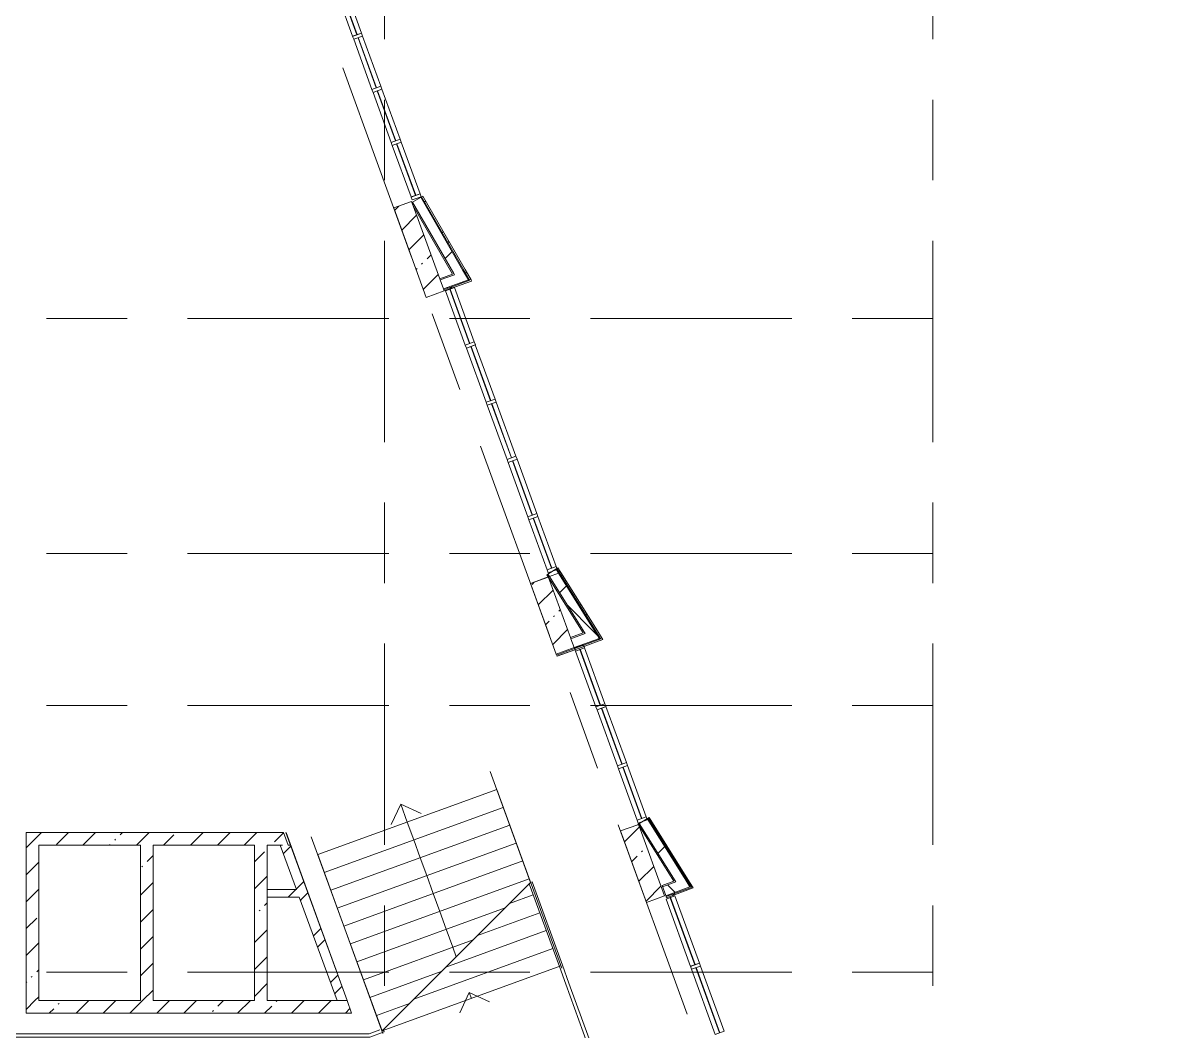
# Model space of a CAD drawing. Header units: millimetres. Extents: x 92932 to 275892, y -43515 to 30371.
# Drawn here: x 135832 to 153941, y -21013 to -5123 of the extents above; entities that cross this region are included whole.
import ezdxf

# ---------------------------------------------------------------- set-up
doc = ezdxf.new("R2010")
doc.units = ezdxf.units.MM
doc.linetypes.add('Осевые', pattern=[6350, 1270, -952.5, 3175, -952.5])
for name, color, linetype, lineweight in [('Импосты витража', 7, 'Continuous', 9), ('Импосты витража-1', 7, 'Continuous', 18), ('Контуры', 7, 'Continuous', 9), ('Линии подступенков-1', 7, 'Continuous', 9), ('Линии свеса', 7, 'Continuous', 9), ('Марки вырезов', 7, 'Continuous', 9), ('Общие ребра', 7, 'Continuous', 9), ('Ограждение', 7, 'Continuous', 9), ('Оси-1', 7, 'Осевые', 9), ('Поручни', 7, 'Continuous', 9), ('Стены-1', 7, 'Continuous', 18), ('Стрелки вверх', 7, 'Continuous', 9), ('Черная _1 сплошная', 7, 'Continuous', 9), ('Штриховка разреза-1', 7, 'Continuous', 9)]:
    doc.layers.add(name, color=color, linetype=linetype, lineweight=lineweight)
pattern_1 = [(45, (0, 0), (-502.8943, 502.8943), []), (45, (0, 762), (-502.8943, 502.8943), [])]
pattern_2 = [(45, (0, 0), (-707.107, 707.107), []), (135, (0, 0), (-707.107, -707.107), [])]
pattern_3 = [(0, (0, 0), (812.8, 203.2), [67.056, -542.544, 67.056, -542.544, -3251.2]), (0, (0, 0), (812.8, 203.2), [-1219.2, 67.056, -1152.144, 67.056, -542.544, -1422.4]), (0, (0, 0), (812.8, 203.2), [-3048, 67.056, -339.344, 67.056, -948.944]), (120, (304.8, 101.6), (-582.37636, 602.30545), [67.056, -542.544, 67.056, -542.544, -3251.2]), (120, (304.8, 101.6), (-582.37636, 602.30545), [-1219.2, 67.056, -1152.144, 67.056, -542.544, -1422.4]), (120, (304.8, 101.6), (-582.37636, 602.30545), [-3048, 67.056, -339.344, 67.056, -948.944]), (240, (406.4, 508), (-230.42364, -805.50545), [67.056, -542.544, 67.056, -542.544, -3251.2]), (240, (406.4, 508), (-230.42364, -805.50545), [-1219.2, 67.056, -1152.144, 67.056, -542.544, -1422.4]), (240, (406.4, 508), (-230.42364, -805.50545), [-3048, 67.056, -339.344, 67.056, -948.944])]
pattern_4 = [(45, (0, 0), (-424.264, 424.264), [600, -100, 20, -100]), (45, (0, 424), (-424.264, 424.264), [])]

# ---------------------------------------------------------------- blocks, each defined once
blk = doc.blocks.new('Прямоугольный импост - Прямоугольный черный-8339197-План 3-го этажа на отм_ _2_700')
at = {"layer": 'Импосты витража-1'}
for p, q in [((-50, 75), (0, 75)), ((-50, -75), (-50, 75)), ((0, 75), (0, -75)), ((0, -75), (-50, -75))]:
    blk.add_line(p, q, dxfattribs=at)
blk = doc.blocks.new('Прямоугольный импост - Прямоугольный черный-8339190-План 3-го этажа на отм_ _2_700')
at = {"layer": 'Импосты витража-1'}
for p, q in [((-25, 75), (25, 75)), ((-25, -75), (-25, 75)), ((25, 75), (25, -75)), ((25, -75), (-25, -75))]:
    blk.add_line(p, q, dxfattribs=at)
blk = doc.blocks.new('Прямоугольный импост - Прямоугольный черный-8339187-План 3-го этажа на отм_ _2_700')
at = {"layer": 'Импосты витража'}
for p, q in [((142491, -9345), (142632, -9294)), ((142803, -10200), (142491, -9345)), ((142632, -9294), (142944, -10149)), ((142944, -10149), (142803, -10200))]:
    blk.add_line(p, q, dxfattribs=at)
blk = doc.blocks.new('Прямоугольный импост - Прямоугольный черный-8339189-План 3-го этажа на отм_ _2_700')
at = {"layer": 'Импосты витража'}
for p, q in [((143806, -12953), (143947, -12902)), ((144094, -13743), (143806, -12953)), ((143947, -12902), (144235, -13692)), ((144235, -13692), (144094, -13743))]:
    blk.add_line(p, q, dxfattribs=at)
blk = doc.blocks.new('Прямоугольный импост - Прямоугольный черный-8339149-План 3-го этажа на отм_ _2_700')
at = {"layer": 'Импосты витража-1'}
for p, q in [((-25, 75), (25, 75)), ((-25, -75), (-25, 75)), ((25, 75), (25, -75)), ((25, -75), (-25, -75))]:
    blk.add_line(p, q, dxfattribs=at)
blk = doc.blocks.new('Прямоугольный импост - Прямоугольный черный-8339144-План 3-го этажа на отм_ _2_700')
at = {"layer": 'Импосты витража'}
for p, q in [((145966, -18935), (146107, -18884)), ((146350, -19993), (145966, -18935)), ((146107, -18884), (146491, -19941)), ((146491, -19941), (146350, -19993))]:
    blk.add_line(p, q, dxfattribs=at)
blk = doc.blocks.new('Прямоугольный импост - Прямоугольный черный-8339145-План 3-го этажа на отм_ _2_700')
at = {"layer": 'Импосты витража'}
for p, q in [((146368, -20039), (146508, -19988)), ((146741, -21066), (146368, -20039)), ((146508, -19988), (146882, -21014)), ((146882, -21014), (146741, -21066))]:
    blk.add_line(p, q, dxfattribs=at)
blk = doc.blocks.new('Прямоугольный импост - Прямоугольный черный-8339208-План 3-го этажа на отм_ _2_700')
at = {"layer": 'Импосты витража-1'}
for p, q in [((-50, 75), (0, 75)), ((-50, -75), (-50, 75)), ((0, 75), (0, -75)), ((0, -75), (-50, -75))]:
    blk.add_line(p, q, dxfattribs=at)
blk = doc.blocks.new('Прямоугольный импост - Прямоугольный черный-8339211-План 3-го этажа на отм_ _2_700')
at = {"layer": 'Импосты витража-1'}
for p, q in [((0, 75), (-50, 75)), ((-50, 75), (-50, -75)), ((0, -75), (0, 75)), ((-50, -75), (0, -75))]:
    blk.add_line(p, q, dxfattribs=at)
blk = doc.blocks.new('Прямоугольный импост - Прямоугольный черный-8339170-План 3-го этажа на отм_ _2_700')
at = {"layer": 'Импосты витража-1'}
for p, q in [((-25, 75), (25, 75)), ((-25, -75), (-25, 75)), ((25, 75), (25, -75)), ((25, -75), (-25, -75))]:
    blk.add_line(p, q, dxfattribs=at)
blk = doc.blocks.new('Прямоугольный импост - Прямоугольный черный-8339167-План 3-го этажа на отм_ _2_700')
at = {"layer": 'Импосты витража'}
for p, q in [((144541, -15023), (144682, -14971)), ((144862, -15904), (144541, -15023)), ((144682, -14971), (145003, -15853)), ((145003, -15853), (144862, -15904))]:
    blk.add_line(p, q, dxfattribs=at)
blk = doc.blocks.new('Прямоугольный импост - Прямоугольный черный-8339241-План 3-го этажа на отм_ _2_700')
at = {"layer": 'Импосты витража'}
for p, q in [((139522, -1199), (139663, -1148)), ((139809, -1988), (139522, -1199)), ((139663, -1148), (139950, -1937)), ((139950, -1937), (139809, -1988))]:
    blk.add_line(p, q, dxfattribs=at)
blk = doc.blocks.new('Прямоугольный импост - Прямоугольный черный-8339245-План 3-го этажа на отм_ _2_700')
at = {"layer": 'Импосты витража'}
for p, q in [((141652, -7053), (141793, -7002)), ((141948, -7866), (141652, -7053)), ((141793, -7002), (142089, -7815)), ((142089, -7815), (141948, -7866))]:
    blk.add_line(p, q, dxfattribs=at)
blk = doc.blocks.new('Прямоугольный импост - Прямоугольный черный-8339175-План 3-го этажа на отм_ _2_700')
at = {"layer": 'Импосты витража'}
for p, q in [((145217, -16879), (145358, -16828)), ((145358, -16828), (145652, -17637)), ((145511, -17688), (145217, -16879)), ((145652, -17637), (145511, -17688))]:
    blk.add_line(p, q, dxfattribs=at)
blk = doc.blocks.new('Ограждение - Ограждение-7229829-План 3-го этажа на отм_ _2_700')
at = {"layer": 'Поручни'}
for p, q in [((132507, -18083), (132557, -18083)), ((132507, -18083), (132507, -21083)), ((132557, -18083), (132557, -21083)), ((143831, -18671), (143810, -18691)), ((144285, -19994), (143810, -18691)), ((143854, -18662), (143831, -18671)), ((144332, -19977), (143854, -18662)), ((144387, -20276), (144285, -19994)), ((144435, -20258), (144332, -19977)), ((145764, -24057), (144387, -20276)), ((145825, -24078), (144435, -20258)), ((132507, -21083), (132507, -24108)), ((132557, -21083), (132557, -24057)), ((132557, -24057), (135232, -24057)), ((135232, -24057), (135532, -24057)), ((135532, -24057), (137932, -24057)), ((137932, -24057), (138862, -24057)), ((138862, -24057), (139162, -24057)), ((139162, -24057), (141262, -24057)), ((141262, -24057), (145764, -24057)), ((145744, -24108), (145825, -24078)), ((132507, -24108), (135232, -24108)), ((135232, -24108), (135332, -24108)), ((135732, -24108), (137932, -24108)), ((137932, -24108), (138862, -24108)), ((138862, -24108), (139162, -24108)), ((139162, -24108), (141262, -24108)), ((141262, -24108), (145744, -24108))]:
    blk.add_line(p, q, dxfattribs=at)
blk = doc.blocks.new('Ограждение - Ограждение-7229833-План 3-го этажа на отм_ _2_700')
at = {"layer": 'Поручни'}
for p, q in [((135506, -18083), (135557, -18083)), ((135506, -18083), (135506, -21109)), ((135557, -18083), (135557, -21058)), ((141288, -21058), (141458, -20996)), ((141523, -21027), (141510, -20991)), ((135506, -21109), (137932, -21109)), ((135557, -21058), (137932, -21058)), ((137932, -21058), (138862, -21058)), ((137932, -21109), (138862, -21109)), ((138862, -21058), (139162, -21058)), ((138862, -21109), (139162, -21109)), ((139162, -21058), (141262, -21058)), ((139162, -21109), (141262, -21109)), ((141262, -21058), (141288, -21058)), ((141262, -21109), (141297, -21109)), ((141297, -21109), (141523, -21027))]:
    blk.add_line(p, q, dxfattribs=at)

msp = doc.modelspace()

# ---------------------------------------------------------------- hatches: boundary and pattern name
at = {"layer": 'Штриховка разреза-1'}
h = msp.add_hatch(dxfattribs=at)
h.set_pattern_fill('FP_1', color=256, style=0, pattern_type=2)
h.set_pattern_definition(pattern_4)
h.paths.add_polyline_path([(142188.1, -9448.4), (142470, -9345.8), (141957, -7936.3), (141675.1, -8038.9), (141694.2, -8091.3)], flags=0)
h = msp.add_hatch(dxfattribs=at)
h.set_pattern_fill('FP_14', color=256, style=0, pattern_type=2)
h.set_pattern_definition(pattern_2)
h.paths.add_polyline_path([(142632.3, -9091.7), (142775.5, -9039.6), (142100.4, -7870.3), (141970.5, -7945.3), (142622.2, -9074.1)], flags=0)
h = msp.add_hatch(dxfattribs=at)
h.set_pattern_fill('FP_13', color=256, style=0, pattern_type=2)
h.set_pattern_definition(pattern_3)
h.paths.add_polyline_path([(142851.6, -9171.5), (142865.9, -9166.3), (142113.4, -7862.8), (142100.4, -7870.3), (142775.5, -9039.6)], flags=0)
h = msp.add_hatch(dxfattribs=at)
h.set_pattern_fill('FP_12', color=256, style=0, pattern_type=2)
h.set_pattern_definition(pattern_1)
h.paths.add_polyline_path([(142873.5, -9179.5), (142892.6, -9172.6), (142130.7, -7852.8), (142113.4, -7862.8), (142865.9, -9166.3)], flags=0)
h = msp.add_hatch(dxfattribs=at)
h.set_pattern_fill('FP_13', color=256, style=0, pattern_type=2)
h.set_pattern_definition(pattern_3)
h.paths.add_polyline_path([(142463.8, -9328.6), (142873.5, -9179.5), (142865.9, -9166.3), (142458.7, -9314.6)], flags=0)
h = msp.add_hatch(dxfattribs=at)
h.set_pattern_fill('FP_12', color=256, style=0, pattern_type=2)
h.set_pattern_definition(pattern_1)
h.paths.add_polyline_path([(142470.6, -9347.4), (142902.8, -9190.2), (142892.6, -9172.6), (142463.8, -9328.6), (142470, -9345.8)], flags=0)
h = msp.add_hatch(dxfattribs=at)
h.set_pattern_fill('FP_14', color=256, style=0, pattern_type=2)
h.set_pattern_definition(pattern_2)
h.paths.add_polyline_path([(144690.6, -14746.3), (144834.7, -14693.8), (144274, -13796.5), (144129.9, -13849), (144679.8, -14728.9)], flags=0)
h.paths.add_polyline_path([(144128.9, -13847.3), (144272.9, -13794.8), (144232.9, -13730.7), (144105.7, -13810.2)], flags=0)
h = msp.add_hatch(dxfattribs=at)
h.set_pattern_fill('FP_13', color=256, style=0, pattern_type=2)
h.set_pattern_definition(pattern_3)
h.paths.add_polyline_path([(144916, -14823.9), (144930.4, -14818.6), (144288.4, -13791.3), (144274, -13796.5), (144834.7, -14693.8)], flags=0)
h.paths.add_polyline_path([(144272.9, -13794.8), (144287.3, -13789.6), (144245.6, -13722.8), (144232.9, -13730.7)], flags=0)
h = msp.add_hatch(dxfattribs=at)
h.set_pattern_fill('FP_12', color=256, style=0, pattern_type=2)
h.set_pattern_definition(pattern_1)
h.paths.add_polyline_path([(144938.5, -14831.6), (144957.7, -14824.6), (144307.6, -13784.3), (144288.4, -13791.3), (144930.4, -14818.6)], flags=0)
h.paths.add_polyline_path([(144287.3, -13789.6), (144306.5, -13782.6), (144262.6, -13712.2), (144245.6, -13722.8)], flags=0)
h = msp.add_hatch(dxfattribs=at)
h.set_pattern_fill('FP_1', color=256, style=0, pattern_type=2)
h.set_pattern_definition(pattern_4)
h.paths.add_polyline_path([(144235.4, -15071.6), (144517.3, -14969), (144110.7, -13856), (143830.2, -13958.3), (144173.8, -14902.4)], flags=0)
h.paths.add_polyline_path([(144109.6, -13854.3), (144097.4, -13815.4), (144088.7, -13820.8)], flags=0)
h = msp.add_hatch(dxfattribs=at)
h.set_pattern_fill('FP_13', color=256, style=0, pattern_type=2)
h.set_pattern_definition(pattern_3)
h.paths.add_polyline_path([(144240.6, -15085.9), (144938.5, -14831.6), (144930.4, -14818.6), (144235.4, -15071.6), (144240.5, -15085.7)], flags=0)
h = msp.add_hatch(dxfattribs=at)
h.set_pattern_fill('FP_14', color=256, style=0, pattern_type=2)
h.set_pattern_definition(pattern_2)
h.paths.add_polyline_path([(144517.3, -14969), (144916, -14823.9), (144834.7, -14693.8), (144466, -14828)], flags=0)
h = msp.add_hatch(dxfattribs=at)
h.set_pattern_fill('FP_13', color=256, style=0, pattern_type=2)
h.set_pattern_definition(pattern_3)
h.paths.add_polyline_path([(146088.3, -18652.2), (146107.5, -18645.2), (145544.1, -17743.5), (145529.8, -17752.4), (145534.9, -17766.5)], flags=0)
h = msp.add_hatch(dxfattribs=at)
h.set_pattern_fill('FP_14', color=256, style=0, pattern_type=2)
h.set_pattern_definition(pattern_2)
h.paths.add_polyline_path([(146118.4, -18662.5), (146262.5, -18610.1), (145671.3, -17664), (145544.1, -17743.5), (146107.5, -18645.2)], flags=0)
h = msp.add_hatch(dxfattribs=at)
h.set_pattern_fill('FP_13', color=256, style=0, pattern_type=2)
h.set_pattern_definition(pattern_3)
h.paths.add_polyline_path([(146343.7, -18740.1), (146358.2, -18734.9), (145684, -17656), (145671.3, -17664), (146329, -18716.5)], flags=0)
h = msp.add_hatch(dxfattribs=at)
h.set_pattern_fill('FP_12', color=256, style=0, pattern_type=2)
h.set_pattern_definition(pattern_1)
h.paths.add_polyline_path([(146366.3, -18747.9), (146385.5, -18740.9), (145701, -17645.4), (145684, -17656), (146358.2, -18734.9)], flags=0)
h = msp.add_hatch(dxfattribs=at)
h.set_pattern_fill('FP_1', color=256, style=0, pattern_type=2)
h.set_pattern_definition(pattern_4)
h.paths.add_polyline_path([(135881.6, -20532.9), (136081.6, -20532.9), (136081.6, -17882.9), (135881.6, -17882.9), (135881.6, -18716.5)], flags=0)
h = msp.add_hatch(dxfattribs=at)
h.set_pattern_fill('FP_1', color=256, style=0, pattern_type=2)
h.set_pattern_definition(pattern_4)
h.paths.add_polyline_path([(139681.6, -18082.9), (140012, -18082.9), (139938.6, -17882.9), (136081.6, -17882.9), (136081.6, -18082.9), (139481.6, -18082.9)], flags=0)
h = msp.add_hatch(dxfattribs=at)
h.set_pattern_fill('FP_1', color=256, style=0, pattern_type=2)
h.set_pattern_definition(pattern_4)
h.paths.add_polyline_path([(145659.8, -18986.7), (145941.7, -18884.1), (145529.1, -17757.2), (145249.4, -17859.1), (145561.5, -18716.5)], flags=0)
h = msp.add_hatch(dxfattribs=at)
h.set_pattern_fill('FP_1', color=256, style=0, pattern_type=2)
h.set_pattern_definition(pattern_4)
h.paths.add_polyline_path([(137881.6, -20532.9), (137881.6, -18082.9), (137681.6, -18082.9), (137681.6, -20532.9)], flags=0)
h = msp.add_hatch(dxfattribs=at)
h.set_pattern_fill('FP_1', color=256, style=0, pattern_type=2)
h.set_pattern_definition(pattern_4)
h.paths.add_polyline_path([(139481.6, -20532.9), (139681.6, -20532.9), (139681.6, -18082.9), (139481.6, -18082.9), (139481.6, -18716.5)], flags=0)
h = msp.add_hatch(dxfattribs=at)
h.set_pattern_fill('FP_12', color=256, style=0, pattern_type=2)
h.set_pattern_definition(pattern_1)
h.paths.add_polyline_path([(140811.2, -20532.9), (139919.5, -18082.9), (139884.2, -18082.9), (140783.6, -20532.9)], flags=0)
h = msp.add_hatch(dxfattribs=at)
h.set_pattern_fill('FP_12', color=256, style=0, pattern_type=2)
h.set_pattern_definition(pattern_1)
h.paths.add_polyline_path([(140938.9, -20532.9), (140047.2, -18082.9), (139919.5, -18082.9), (140811.2, -20532.9)], flags=0)
h = msp.add_hatch(dxfattribs=at)
h.set_pattern_fill('FP_14', color=256, style=0, pattern_type=2)
h.set_pattern_definition(pattern_2)
h.paths.add_polyline_path([(145962, -18879.1), (146343.7, -18740.1), (146262.5, -18610.1), (145910.7, -18738.1), (145961.9, -18878.9)], flags=0)
h = msp.add_hatch(dxfattribs=at)
h.set_pattern_fill('FP_12', color=256, style=0, pattern_type=2)
h.set_pattern_definition(pattern_1)
h.paths.add_polyline_path([(140185.2, -18902.9), (140141.2, -18782.9), (139681.6, -18782.9), (139681.6, -18902.9)], flags=0)
h = msp.add_hatch(dxfattribs=at)
h.set_pattern_fill('FP_12', color=256, style=0, pattern_type=2)
h.set_pattern_definition(pattern_1)
h.paths.add_polyline_path([(145973.9, -18912), (146396.3, -18758.2), (146385.5, -18740.9), (145967.1, -18893.2)], flags=0)
h = msp.add_hatch(dxfattribs=at)
h.set_pattern_fill('FP_1', color=256, style=0, pattern_type=2)
h.set_pattern_definition(pattern_4)
h.paths.add_polyline_path([(140625.7, -20732.9), (141011.7, -20732.9), (140938.9, -20532.9), (135881.6, -20532.9), (135881.6, -20732.9), (137077.6, -20732.9)], flags=0)

# ---------------------------------------------------------------- linework, layer by layer
at = {"layer": 'Контуры'}
for p, q in [((143830.5, -18670.6), (143194.4, -16923.1)), ((141489.8, -21011.1), (140375.4, -17949.1)), ((143832.6, -18676.1), (143830.5, -18670.5)), ((141489.9, -21011.1), (144309, -19985.1))]:
    msp.add_line(p, q, dxfattribs=at)
at = {"layer": 'Линии подступенков-1'}
for p, q in [((140478, -18231), (143297, -17205)), ((140580.6, -18513), (143399.6, -17486.9)), ((140683.2, -18794.9), (143502.3, -17768.8)), ((140785.8, -19076.8), (143604.9, -18050.7)), ((140888.4, -19358.7), (143707.5, -18332.6)), ((140991, -19640.6), (143810.1, -18614.5)), ((143497.7, -19003.4), (143874.3, -18866.3)), ((141093.6, -19922.5), (143428.4, -19072.7)), ((142995.8, -19505.3), (143976.9, -19148.2)), ((142493.8, -20007.3), (144079.5, -19430.1)), ((141196.2, -20204.4), (142926.4, -19574.7)), ((141991.9, -20509.2), (144182.1, -19712)), ((141298.8, -20486.3), (142424.5, -20076.6)), ((141489.9, -21011.1), (144309, -19985.1)), ((141401.4, -20768.2), (141922.5, -20578.5))]:
    msp.add_line(p, q, dxfattribs=at)
at = {"layer": 'Линии свеса'}
for p, q in [((140478, -18231), (143297, -17205)), ((140580.6, -18513), (143399.6, -17486.9)), ((140683.2, -18794.9), (143502.3, -17768.8)), ((140785.8, -19076.8), (143604.9, -18050.7)), ((140888.4, -19358.7), (143707.5, -18332.6)), ((140991, -19640.6), (143810.1, -18614.5)), ((143497.7, -19003.4), (143874.3, -18866.3)), ((141093.6, -19922.5), (143428.4, -19072.7)), ((142995.8, -19505.3), (143976.9, -19148.2)), ((142493.8, -20007.3), (144079.5, -19430.1)), ((141196.2, -20204.4), (142926.4, -19574.7)), ((141991.9, -20509.2), (144182.1, -19712)), ((141298.8, -20486.3), (142424.5, -20076.6)), ((141401.4, -20768.2), (141922.5, -20578.5))]:
    msp.add_line(p, q, dxfattribs=at)
at = {"layer": 'Марки вырезов'}
msp.add_line((143830.5, -18670.5), (141489.9, -21011.1), dxfattribs=at)
at = {"layer": 'Общие ребра'}
for p, q in [((141957, -7936.3), (141675.1, -8038.9)), ((141962.1, -7950.2), (141982.4, -8006)), ((141982.4, -8006), (141962.1, -7950.2)), ((141970.5, -7945.3), (142622.2, -9074.1)), ((142100.4, -7870.3), (142765.3, -9022)), ((142113.4, -7862.8), (142779.6, -9016.8)), ((142765.3, -9022), (142775.5, -9039.6)), ((142775.5, -9039.6), (142851.6, -9171.5)), ((142779.6, -9016.8), (142865.9, -9166.3)), ((142400.5, -9154.8), (142407.4, -9173.6)), ((142632.3, -9091.7), (142407.4, -9173.6)), ((142407.4, -9173.6), (142458.7, -9314.6)), ((142851.6, -9171.5), (142458.7, -9314.6)), ((142873.5, -9179.5), (142463.8, -9328.6)), ((142622.2, -9074.1), (142632.3, -9091.7)), ((142865.9, -9166.3), (142873.5, -9179.5)), ((142188.1, -9448.4), (142470, -9345.8)), ((142458.7, -9314.6), (142463.8, -9328.6)), ((142463.8, -9328.6), (142470, -9345.8)), ((142470, -9345.8), (142470.6, -9347.4)), ((144232.9, -13730.7), (144272.9, -13794.8)), ((144245.6, -13722.8), (144287.3, -13789.6)), ((144110.7, -13856), (143830.2, -13958.3)), ((144097.4, -13815.4), (144111.3, -13853.7)), ((144114.3, -13861.7), (144097.4, -13815.4)), ((144105.7, -13810.2), (144128.9, -13847.3)), ((144109.6, -13854.3), (144111.3, -13853.7)), ((144109.6, -13854.3), (144110.7, -13856)), ((144110.7, -13856), (144112, -13855.6)), ((144111.3, -13853.7), (144128.9, -13847.3)), ((144112, -13855.6), (144129.9, -13849)), ((144112, -13855.6), (144114.3, -13861.7)), ((144128.9, -13847.3), (144272.9, -13794.8)), ((144129.9, -13849), (144274, -13796.5)), ((144129.9, -13849), (144679.8, -14728.9)), ((144272.9, -13794.8), (144287.3, -13789.6)), ((144274, -13796.5), (144288.4, -13791.3)), ((144274, -13796.5), (144823.9, -14676.5)), ((144287.3, -13789.6), (144306.5, -13782.6)), ((144288.4, -13791.3), (144307.6, -13784.3)), ((144288.4, -13791.3), (144838.3, -14671.2)), ((144459.1, -14809.2), (144466, -14828)), ((144690.6, -14746.3), (144466, -14828)), ((144466, -14828), (144517.3, -14969)), ((144916, -14823.9), (144517.3, -14969)), ((144938.5, -14831.6), (144522.4, -14983.1)), ((144679.8, -14728.9), (144690.6, -14746.3)), ((144823.9, -14676.5), (144834.7, -14693.8)), ((144834.7, -14693.8), (144916, -14823.9)), ((144838.3, -14671.2), (144930.4, -14818.6)), ((144930.4, -14818.6), (144938.5, -14831.6)), ((144517.3, -14969), (144235.4, -15071.6)), ((144522.4, -14983.1), (144240.5, -15085.7)), ((144240.6, -15085.9), (144522.5, -14983.3)), ((145544.1, -17743.5), (146107.5, -18645.2)), ((145671.3, -17664), (146251.7, -18592.7)), ((145684, -17656), (146266.1, -18587.5)), ((139810.8, -17882.9), (136081.6, -17882.9)), ((139938.6, -17882.9), (139810.8, -17882.9)), ((145521.9, -17759.9), (145249.4, -17859.1)), ((145249.4, -17859.1), (145659.8, -18986.7)), ((145659.8, -18986.7), (145249.4, -17859.1)), ((145529.8, -17752.4), (145534.9, -17766.5)), ((145534.9, -17766.5), (145529.8, -17752.4)), ((139884.2, -18082.9), (139919.5, -18082.9)), ((146107.5, -18645.2), (146118.4, -18662.5)), ((146251.7, -18592.7), (146262.5, -18610.1)), ((146262.5, -18610.1), (146343.7, -18740.1)), ((146266.1, -18587.5), (146358.2, -18734.9)), ((139681.6, -18782.9), (139681.6, -18902.9)), ((146118.4, -18662.5), (145910.7, -18738.1)), ((146343.7, -18740.1), (145962, -18879.1)), ((146366.3, -18747.9), (145967.1, -18893.2)), ((146358.2, -18734.9), (146366.3, -18747.9)), ((145659.8, -18986.7), (145941.7, -18884.1)), ((145961.2, -18877), (145961.9, -18878.9)), ((140783.6, -20532.9), (140811.2, -20532.9)), ((140811.2, -20532.9), (140938.9, -20532.9))]:
    msp.add_line(p, q, dxfattribs=at)
at = {"layer": 'Оси-1'}
for p, q in [((129251.3, 26095.3), (153940.5, -41737.8)), ((141531.6, 25417.1), (141531.6, -41737.8)), ((150171.6, 25417.1), (150171.6, -41737.8)), ((150171.6, -9782.9), (92932.1, -9782.9)), ((150171.6, -13482.9), (92932.1, -13482.9)), ((150171.6, -15882.9), (92932.1, -15882.9)), ((150171.6, -20082.9), (92932.1, -20082.9))]:
    msp.add_line(p, q, dxfattribs=at)
at = {"layer": 'Стены-1'}
for p, q in [((140807.3, -4519.4), (141094.6, -5308.8)), ((141099.3, -5307.1), (140812, -4517.7)), ((141094.6, -5308.8), (141099.3, -5307.1)), ((141116.4, -5354), (141111.7, -5355.7)), ((141111.7, -5355.7), (141399, -6145.1)), ((141403.7, -6143.4), (141116.4, -5354)), ((141399, -6145.1), (141403.7, -6143.4)), ((141420.8, -6190.4), (141416.1, -6192.1)), ((141416.1, -6192.1), (141703.4, -6981.4)), ((141708.1, -6979.7), (141420.8, -6190.4)), ((141703.4, -6981.4), (141708.1, -6979.7)), ((141725.2, -7026.7), (141720.5, -7028.4)), ((141720.5, -7028.4), (142016.4, -7841.2)), ((142021.1, -7839.5), (141725.2, -7026.7)), ((141956.3, -7934.4), (141674.4, -8037)), ((141957, -7936.3), (141956.3, -7934.4)), ((141962.1, -7950.2), (141957, -7936.3)), ((142130.7, -7852.8), (141962.1, -7950.2)), ((142016.4, -7841.2), (142021.1, -7839.5)), ((142798.7, -9009.9), (142130.7, -7852.8)), ((141675.1, -8038.9), (142188.1, -9448.4)), ((141982.4, -8006), (142603.1, -9081.1)), ((142400.5, -9154.8), (141982.4, -8006)), ((142892.6, -9172.6), (142798.7, -9009.9)), ((142603.1, -9081.1), (142400.5, -9154.8)), ((142470.6, -9347.4), (142902.8, -9190.2)), ((142902.8, -9190.2), (142892.6, -9172.6)), ((142564.1, -9318.7), (142559.4, -9320.4)), ((142559.4, -9320.4), (142871, -10175.4)), ((142875.7, -10173.7), (142564.1, -9318.7)), ((142871, -10175.4), (142875.7, -10173.7)), ((142892.8, -10220.7), (142888.1, -10222.4)), ((142888.1, -10222.4), (143199.7, -11077.4)), ((143204.4, -11075.7), (142892.8, -10220.7)), ((143199.7, -11077.4), (143204.4, -11075.7)), ((143221.5, -11122.6), (143216.8, -11124.4)), ((143216.8, -11124.4), (143528.4, -11979.4)), ((143533.1, -11977.6), (143221.5, -11122.6)), ((143528.4, -11979.4), (143533.1, -11977.6)), ((143550.2, -12024.6), (143545.5, -12026.3)), ((143545.5, -12026.3), (143857.1, -12881.3)), ((143861.7, -12879.6), (143550.2, -12024.6)), ((143857.1, -12881.3), (143861.7, -12879.6)), ((143878.9, -12926.6), (143874.2, -12928.3)), ((143874.2, -12928.3), (144162, -13718.3)), ((144166.7, -13716.5), (143878.9, -12926.6)), ((144262.6, -13712.2), (144088.7, -13820.8)), ((144162, -13718.3), (144166.7, -13716.5)), ((144306.5, -13782.6), (144262.6, -13712.2)), ((144109.6, -13854.3), (143829.5, -13956.4)), ((144088.7, -13820.8), (144109.6, -13854.3)), ((144114.3, -13861.7), (144660.5, -14735.9)), ((144459.1, -14809.2), (144114.3, -13861.7)), ((144307.6, -13784.3), (144306.5, -13782.6)), ((144857.5, -14664.3), (144307.6, -13784.3)), ((143830.2, -13958.3), (144235.4, -15071.6)), ((144957.7, -14824.6), (144857.5, -14664.3)), ((144660.5, -14735.9), (144459.1, -14809.2)), ((144529.2, -15001.9), (144968.5, -14842)), ((144968.5, -14842), (144957.7, -14824.6)), ((144240.6, -15085.9), (144522.5, -14983.3)), ((144529.2, -15001.9), (144247.3, -15104.5)), ((144248, -15106.4), (144529.9, -15003.8)), ((144522.5, -14983.3), (144529.2, -15001.9)), ((144529.9, -15003.8), (144529.2, -15001.9)), ((144614, -14996), (144609.3, -14997.7)), ((144609.3, -14997.7), (144930.2, -15879.2)), ((144934.9, -15877.5), (144614, -14996)), ((144235.4, -15071.6), (144240.5, -15085.7)), ((144240.5, -15085.7), (144240.6, -15085.9)), ((144240.5, -15085.7), (144240.6, -15085.9)), ((144930.2, -15879.2), (144934.9, -15877.5)), ((144952, -15924.5), (144947.3, -15926.2)), ((144947.3, -15926.2), (145268.1, -16807.6)), ((145272.8, -16805.9), (144952, -15924.5)), ((145268.1, -16807.6), (145272.8, -16805.9)), ((145289.9, -16852.9), (145285.2, -16854.6)), ((145285.2, -16854.6), (145579.4, -17663.1)), ((145584.1, -17661.4), (145289.9, -16852.9)), ((145701, -17645.4), (145527.1, -17754.1)), ((145579.4, -17663.1), (145584.1, -17661.4)), ((146285.3, -18580.5), (145701, -17645.4)), ((136081.6, -17882.9), (135881.6, -17882.9)), ((135881.6, -17882.9), (135881.6, -20532.9)), ((140012, -18082.9), (139938.6, -17882.9)), ((139974.4, -17882.9), (140938.2, -20530.9)), ((140942.9, -20529.2), (139979.7, -17882.9)), ((145248.7, -17857.2), (145246.8, -17857.9)), ((145246.8, -17857.9), (145658.6, -18989.3)), ((145529.1, -17757.2), (145521.9, -17759.9)), ((145527.1, -17754.1), (145529.1, -17757.2)), ((145534.9, -17766.5), (146088.3, -18652.2)), ((145941.7, -18884.1), (145534.9, -17766.5)), ((136081.6, -20532.9), (136081.6, -18082.9)), ((136081.6, -18082.9), (137681.6, -18082.9)), ((137681.6, -18082.9), (137681.6, -20532.9)), ((137881.6, -20532.9), (137881.6, -18082.9)), ((137881.6, -18082.9), (139481.6, -18082.9)), ((139481.6, -18082.9), (139481.6, -20532.9)), ((139681.6, -18782.9), (139681.6, -18082.9)), ((139681.6, -18082.9), (139884.2, -18082.9)), ((139884.2, -18082.9), (140141.2, -18782.9)), ((140047.2, -18082.9), (140012, -18082.9)), ((140938.9, -20532.9), (140047.2, -18082.9)), ((146385.5, -18740.9), (146285.3, -18580.5)), ((140141.2, -18782.9), (139681.6, -18782.9)), ((146088.3, -18652.2), (145903.8, -18719.3)), ((145903.8, -18719.3), (145961.2, -18877)), ((145973.9, -18912), (146396.3, -18758.2)), ((146396.3, -18758.2), (146385.5, -18740.9)), ((139681.6, -20532.9), (139681.6, -18902.9)), ((139681.6, -18902.9), (140185.2, -18902.9)), ((140185.2, -18902.9), (140783.6, -20532.9)), ((145658.6, -18989.3), (145660.5, -18988.6)), ((145961.9, -18878.9), (145973.9, -18912)), ((146038.5, -18908.8), (146033.8, -18910.6)), ((146033.8, -18910.6), (146418.6, -19967.7)), ((146423.3, -19966), (146038.5, -18908.8)), ((146418.6, -19967.7), (146423.3, -19966)), ((146440.4, -20013), (146435.7, -20014.7)), ((146435.7, -20014.7), (146809.1, -21040.7)), ((146813.8, -21039), (146440.4, -20013)), ((135881.6, -20532.9), (135881.6, -20732.9)), ((137681.6, -20532.9), (136081.6, -20532.9)), ((139481.6, -20532.9), (137881.6, -20532.9)), ((140783.6, -20532.9), (139681.6, -20532.9)), ((141011.7, -20732.9), (140938.9, -20532.9)), ((140940.1, -20530.2), (140942.9, -20529.2)), ((135881.6, -20732.9), (141011.7, -20732.9))]:
    msp.add_line(p, q, dxfattribs=at)
at = {"layer": 'Стрелки вверх'}
for p, q in [((141784.9, -17436.1), (141635.5, -17756.5)), ((141887.5, -17718), (141784.9, -17436.1)), ((141784.9, -17436.1), (142105.3, -17585.5)), ((141990.1, -17999.9), (141887.5, -17718)), ((142092.7, -18281.8), (141990.1, -17999.9)), ((142195.3, -18563.7), (142092.7, -18281.8)), ((142297.9, -18845.6), (142195.3, -18563.7)), ((142400.5, -19127.6), (142297.9, -18845.6)), ((142503.1, -19409.5), (142400.5, -19127.6)), ((142605.7, -19691.4), (142503.1, -19409.5)), ((142660.2, -19840.9), (142605.7, -19691.4)), ((142865.4, -20404.7), (142716, -20725.1)), ((142899.5, -20498.1), (142865.4, -20404.7)), ((142865.4, -20404.7), (143185.9, -20554.1))]:
    msp.add_line(p, q, dxfattribs=at)
at = {"layer": 'Черная _1 сплошная'}
for p, q in [((144323.1, -20024.1), (143297, -17205)), ((141504, -21050.1), (140478, -18231))]:
    msp.add_line(p, q, dxfattribs=at)

# ---------------------------------------------------------------- block references
at = {"layer": 'Импосты витража'}
for name, p in [('Прямоугольный импост - Прямоугольный черный-8339241-План 3-го этажа на отм_ _2_700', (1217.6, -3345.3)), ('Прямоугольный импост - Прямоугольный черный-8339241-План 3-го этажа на отм_ _2_700', (1522, -4181.6)), ('Прямоугольный импост - Прямоугольный черный-8339241-План 3-го этажа на отм_ _2_700', (1826.4, -5018)), ('Прямоугольный импост - Прямоугольный черный-8339245-План 3-го этажа на отм_ _2_700', (0, 0)), ('Прямоугольный импост - Прямоугольный черный-8339187-План 3-го этажа на отм_ _2_700', (0, 0)), ('Прямоугольный импост - Прямоугольный черный-8339187-План 3-го этажа на отм_ _2_700', (328.7, -902)), ('Прямоугольный импост - Прямоугольный черный-8339187-План 3-го этажа на отм_ _2_700', (657.4, -1804)), ('Прямоугольный импост - Прямоугольный черный-8339187-План 3-го этажа на отм_ _2_700', (986.1, -2705.9)), ('Прямоугольный импост - Прямоугольный черный-8339189-План 3-го этажа на отм_ _2_700', (0, 0)), ('Прямоугольный импост - Прямоугольный черный-8339167-План 3-го этажа на отм_ _2_700', (0, 0)), ('Прямоугольный импост - Прямоугольный черный-8339167-План 3-го этажа на отм_ _2_700', (337.9, -928.4)), ('Прямоугольный импост - Прямоугольный черный-8339175-План 3-го этажа на отм_ _2_700', (0, 0)), ('Прямоугольный импост - Прямоугольный черный-8339144-План 3-го этажа на отм_ _2_700', (0, 0)), ('Прямоугольный импост - Прямоугольный черный-8339145-План 3-го этажа на отм_ _2_700', (0, 0))]:
    msp.add_blockref(name, p, dxfattribs=at)
at = {"layer": 'Импосты витража', "extrusion": (0, 0, -1)}
for name, p, rotation in [('Прямоугольный импост - Прямоугольный черный-8339170-План 3-го этажа на отм_ _2_700', (-141105.5, -5331.4), 250.0000000000006), ('Прямоугольный импост - Прямоугольный черный-8339170-План 3-го этажа на отм_ _2_700', (-141409.9, -6167.7), 250.0000000000006), ('Прямоугольный импост - Прямоугольный черный-8339170-План 3-го этажа на отм_ _2_700', (-141714.3, -7004.1), 250.0000000000006), ('Прямоугольный импост - Прямоугольный черный-8339208-План 3-го этажа на отм_ _2_700', (-142035.8, -7887.4), 250.0000000000006), ('Прямоугольный импост - Прямоугольный черный-8339190-План 3-го этажа на отм_ _2_700', (-142881.9, -10198), 249.9775850357087), ('Прямоугольный импост - Прямоугольный черный-8339190-План 3-го этажа на отм_ _2_700', (-143210.6, -11100), 249.9775850357087), ('Прямоугольный импост - Прямоугольный черный-8339190-План 3-го этажа на отм_ _2_700', (-143539.3, -12002), 249.9775850357087), ('Прямоугольный импост - Прямоугольный черный-8339190-План 3-го этажа на отм_ _2_700', (-143868, -12904), 249.9775850357087), ('Прямоугольный импост - Прямоугольный черный-8339197-План 3-го этажа на отм_ _2_700', (-144181.5, -13764.4), 249.9775850357087), ('Прямоугольный импост - Прямоугольный черный-8339170-План 3-го этажа на отм_ _2_700', (-144941.1, -15901.8), 250.0000000000006), ('Прямоугольный импост - Прямоугольный черный-8339170-План 3-го этажа на отм_ _2_700', (-145279, -16830.2), 250.0000000000006), ('Прямоугольный импост - Прямоугольный черный-8339208-План 3-го этажа на отм_ _2_700', (-145598.9, -17709.2), 250.0000000000006), ('Прямоугольный импост - Прямоугольный черный-8339149-План 3-го этажа на отм_ _2_700', (-146429.5, -19990.3), 250.0000000000006)]:
    msp.add_blockref(name, p, dxfattribs=dict(at, rotation=rotation))
at = {"layer": 'Импосты витража', "rotation": 109.9999999999994}
msp.add_blockref('Прямоугольный импост - Прямоугольный черный-8339211-План 3-го этажа на отм_ _2_700', (144594.6, -14949.9), dxfattribs=at)
at = {"layer": 'Ограждение'}
for name in ['Ограждение - Ограждение-7229829-План 3-го этажа на отм_ _2_700', 'Ограждение - Ограждение-7229833-План 3-го этажа на отм_ _2_700']:
    msp.add_blockref(name, (0, 0), dxfattribs=at)

doc.saveas('drawing.dxf')
